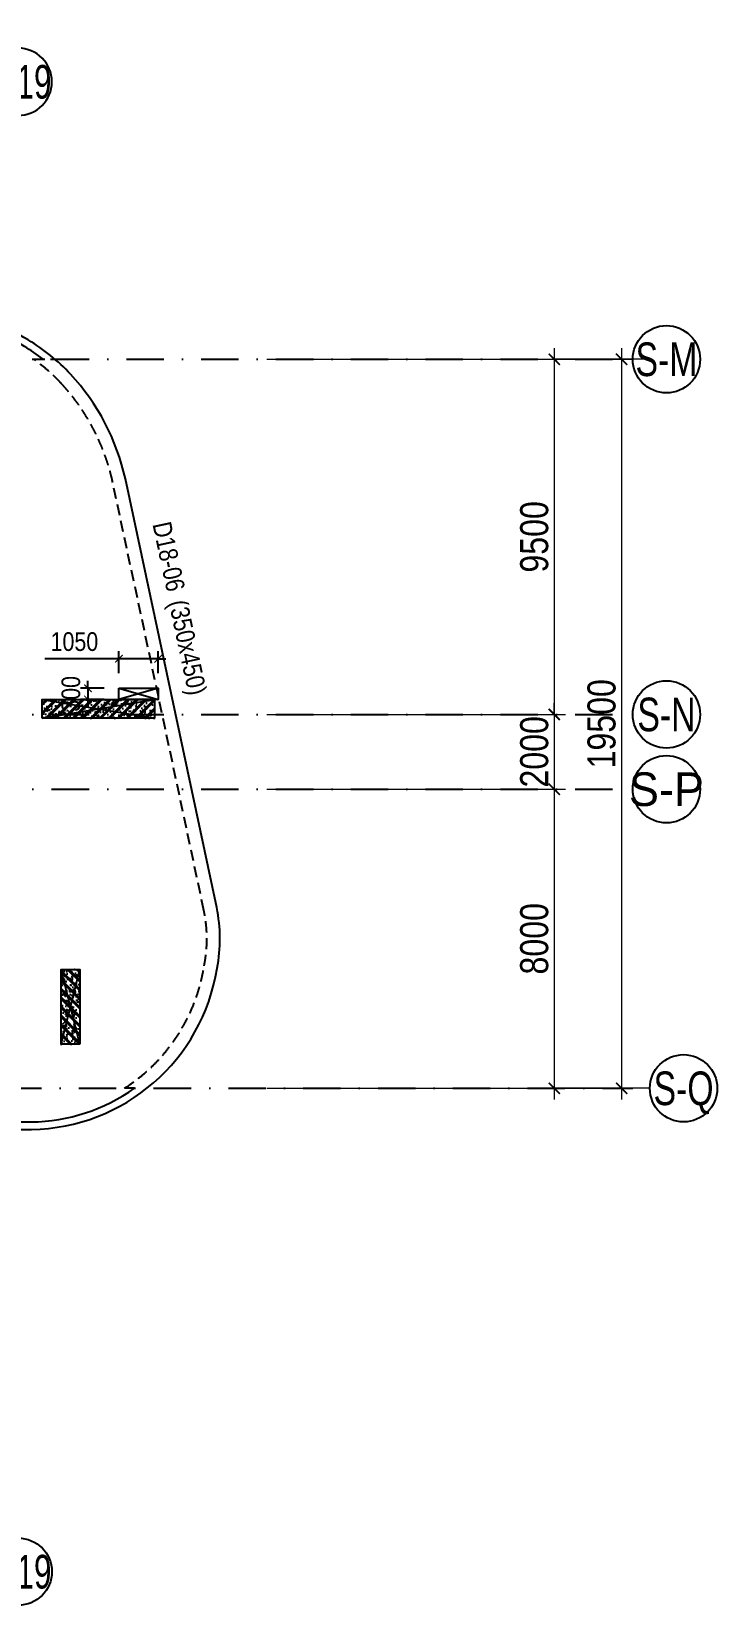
# Model space of a CAD drawing. Header units: millimetres. Extents: x -159515 to 1327256, y -225156 to 138737.
# Drawn here: x 136239 to 154587, y -198351 to -156248 of the extents above; entities that cross this region are included whole.
import ezdxf
from ezdxf.enums import TextEntityAlignment as Align

# ---------------------------------------------------------------- set-up
doc = ezdxf.new("R2010")
doc.units = ezdxf.units.MM
doc.header["$MEASUREMENT"] = 0
doc.linetypes.add('DASHDOT', pattern=[1, 0.5, -0.25, 0, -0.25])
doc.linetypes.add('DASHED', pattern=[4.5, 3, -1.5])
for name, color, linetype in [('AUDIT_I_220807103235-17', 50, 'Continuous'), ('ccu11-Khuat', 9, 'DASHED'), ('ccu11-Manh', 8, 'Continuous'), ('ccu11-Thay', 7, 'Continuous'), ('ccu12-Text', 31, 'Continuous'), ('KC2-DIM', 251, 'Continuous'), ('KT-Dim', 8, 'Continuous'), ('KT-Luoi truc South Tower', 8, 'DASHDOT'), ('Xref_ST_MBDV Cot vach 30.7.2022|Xref_ST_MBDV Cot vach 30.7.2022|Xref_ST_MBDV Cot vach 30.7.2022|Xref_ST_MBDV Cot vach 30.7.2022|A-GRID-SYM', 50, 'Continuous'), ('Xref_ST_MBDV Cot vach 30.7.2022|Xref_ST_MBDV Cot vach 30.7.2022|Xref_ST_MBDV Cot vach 30.7.2022|Xref_ST_MBDV Cot vach 30.7.2022|KC-Betong', 6, 'Continuous')]:
    doc.layers.add(name, color=color, linetype=linetype)
doc.layers.add('ccu12-Tencaukien', color=9, linetype='Continuous', lineweight=15)
doc.layers.add('KT-Kich thuoc', color=159, linetype='Continuous', lineweight=18)
doc.styles.add('Arial Narrow', font='ARIALN.TTF')
doc.styles.add('HBA-Text', font='GOTHIC.TTF')
doc.dimstyles.new('ccu12-200', dxfattribs={"dimscale": 200, "dimtxt": 2.5, "dimasz": 1, "dimexe": 1, "dimexo": 2, "dimgap": 1, "dimtad": 1, "dimdec": 0, "dimrnd": 5, "dimdsep": 46, "dimtxsty": 'Arial Narrow', "dimblk": 'ARCHTICK', "dimcen": -1, "dimdle": 1, "dimclrd": 256, "dimclre": 256, "dimclrt": 3, "dimadec": 0, "dimazin": 2, "dimtfac": 0.1, "dimtdec": 0, "dimtmove": 0, "dimatfit": 1, "dimldrblk": 'ARCHTICK', "dimfxl": 1, "dimtvp": 0.833333, "dimtolj": 1, "dimtzin": 12, "dimarcsym": 0})
doc.dimstyles.new('CCU_1-300', dxfattribs={"dimscale": 300, "dimtxt": 2.5, "dimasz": 1, "dimexe": 1, "dimexo": 2, "dimgap": 0.5, "dimtad": 1, "dimdec": 0, "dimdsep": 46, "dimtxsty": 'Arial Narrow', "dimblk": 'ARCHTICK', "dimcen": -1, "dimdle": 1, "dimclrd": 256, "dimclre": 256, "dimclrt": 3, "dimadec": 0, "dimazin": 2, "dimtfac": 0.1, "dimtdec": 0, "dimtix": 1, "dimtmove": 2, "dimatfit": 1, "dimfxl": 1, "dimtvp": 0.833333, "dimtolj": 1, "dimtzin": 12, "dimarcsym": 0})

# ---------------------------------------------------------------- blocks, each defined once
blk = doc.blocks.new('_ArchTick')
at = {"color": 0, "const_width": 0.15}
blk.add_lwpolyline([(-0.5, -0.5), (0.5, 0.5)], dxfattribs=at)
blk = doc.blocks.new('*D428')
at = {"layer": 'Defpoints', "color": 0, "transparency": 16777216}
for p in [(-265, 27070), (-265, 7570), (9819, 7570)]:
    blk.add_point(p, dxfattribs=at)
at = {"layer": 'KT-Kich thuoc', "lineweight": -2, "transparency": 16777216}
for p, q in [((9819, 27370), (9819, 7270)), ((335, 27070), (10119, 27070)), ((335, 7570), (10119, 7570))]:
    blk.add_line(p, q, dxfattribs=at)
at = {"layer": 'KT-Kich thuoc', "lineweight": -2, "transparency": 16777216, "xscale": 300, "yscale": 300, "zscale": 300}
for p, rotation in [((9819, 27070), 90), ((9819, 7570), 270)]:
    blk.add_blockref('_ArchTick', p, dxfattribs=dict(at, rotation=rotation))
at = {"layer": 'KT-Kich thuoc', "color": 3, "transparency": 16777216, "insert": (9286, 17320), "char_height": 750, "attachment_point": 5, "rotation": 90, "style": 'Arial Narrow'}
blk.add_mtext('\\A1;19500', dxfattribs=at)
blk = doc.blocks.new('*D417')
at = {"layer": 'Defpoints', "color": 0, "transparency": 16777216}
for p in [(-265, 15570), (-265, 7570), (8019, 7570)]:
    blk.add_point(p, dxfattribs=at)
at = {"layer": 'KT-Kich thuoc', "lineweight": -2, "transparency": 16777216}
for p, q in [((8019, 15870), (8019, 7270)), ((335, 15570), (8319, 15570)), ((335, 7570), (8319, 7570))]:
    blk.add_line(p, q, dxfattribs=at)
at = {"layer": 'KT-Kich thuoc', "lineweight": -2, "transparency": 16777216, "xscale": 300, "yscale": 300, "zscale": 300}
for p, rotation in [((8019, 15570), 90), ((8019, 7570), 270)]:
    blk.add_blockref('_ArchTick', p, dxfattribs=dict(at, rotation=rotation))
at = {"layer": 'KT-Kich thuoc', "color": 3, "transparency": 16777216, "insert": (7486, 11570), "char_height": 750, "attachment_point": 5, "rotation": 90, "style": 'Arial Narrow'}
blk.add_mtext('\\A1;8000', dxfattribs=at)
blk = doc.blocks.new('GRID-SYM-flat-83')
at = {"layer": 'Xref_ST_MBDV Cot vach 30.7.2022|Xref_ST_MBDV Cot vach 30.7.2022|Xref_ST_MBDV Cot vach 30.7.2022|Xref_ST_MBDV Cot vach 30.7.2022|A-GRID-SYM'}
blk.add_ellipse((0, 0, 0), major_axis=(-900, 5), ratio=1, dxfattribs=at)
at = {"layer": 'Xref_ST_MBDV Cot vach 30.7.2022|Xref_ST_MBDV Cot vach 30.7.2022|Xref_ST_MBDV Cot vach 30.7.2022|Xref_ST_MBDV Cot vach 30.7.2022|A-GRID-SYM', "style": 'HBA-Text'}
blk.add_attdef('GRID', text='', height=900, rotation=359.6303, dxfattribs=at).set_placement((0, 0, 0), align=Align.MIDDLE_CENTER)
blk = doc.blocks.new('GRID-SYM-flat-84')
at = {"layer": 'Xref_ST_MBDV Cot vach 30.7.2022|Xref_ST_MBDV Cot vach 30.7.2022|Xref_ST_MBDV Cot vach 30.7.2022|Xref_ST_MBDV Cot vach 30.7.2022|A-GRID-SYM'}
blk.add_ellipse((0, 0, 0), major_axis=(-900, 5), ratio=1, dxfattribs=at)
at = {"layer": 'Xref_ST_MBDV Cot vach 30.7.2022|Xref_ST_MBDV Cot vach 30.7.2022|Xref_ST_MBDV Cot vach 30.7.2022|Xref_ST_MBDV Cot vach 30.7.2022|A-GRID-SYM', "style": 'HBA-Text'}
blk.add_attdef('GRID', text='', height=900, rotation=359.6303, dxfattribs=at).set_placement((0, 0, 0), align=Align.MIDDLE_CENTER)
blk = doc.blocks.new('GRID-SYM-flat-85')
at = {"layer": 'Xref_ST_MBDV Cot vach 30.7.2022|Xref_ST_MBDV Cot vach 30.7.2022|Xref_ST_MBDV Cot vach 30.7.2022|Xref_ST_MBDV Cot vach 30.7.2022|A-GRID-SYM'}
blk.add_ellipse((0, 0, 0), major_axis=(-900, 5), ratio=1, dxfattribs=at)
at = {"layer": 'Xref_ST_MBDV Cot vach 30.7.2022|Xref_ST_MBDV Cot vach 30.7.2022|Xref_ST_MBDV Cot vach 30.7.2022|Xref_ST_MBDV Cot vach 30.7.2022|A-GRID-SYM', "style": 'HBA-Text'}
blk.add_attdef('GRID', text='', height=900, rotation=359.6303, dxfattribs=at).set_placement((0, 0, 0), align=Align.MIDDLE_CENTER)
blk = doc.blocks.new('GRID-SYM-flat-86')
at = {"layer": 'Xref_ST_MBDV Cot vach 30.7.2022|Xref_ST_MBDV Cot vach 30.7.2022|Xref_ST_MBDV Cot vach 30.7.2022|Xref_ST_MBDV Cot vach 30.7.2022|A-GRID-SYM'}
blk.add_ellipse((0, 0, 0), major_axis=(-900, 5), ratio=1, dxfattribs=at)
at = {"layer": 'Xref_ST_MBDV Cot vach 30.7.2022|Xref_ST_MBDV Cot vach 30.7.2022|Xref_ST_MBDV Cot vach 30.7.2022|Xref_ST_MBDV Cot vach 30.7.2022|A-GRID-SYM', "style": 'HBA-Text'}
blk.add_attdef('GRID', text='', height=900, rotation=359.6303, dxfattribs=at).set_placement((0, 0, 0), align=Align.MIDDLE_CENTER)
blk = doc.blocks.new('GRID-SYM-flat-73')
at = {"layer": 'Xref_ST_MBDV Cot vach 30.7.2022|Xref_ST_MBDV Cot vach 30.7.2022|Xref_ST_MBDV Cot vach 30.7.2022|Xref_ST_MBDV Cot vach 30.7.2022|A-GRID-SYM'}
blk.add_circle((0, 0, 0), 900, dxfattribs=at)
at = {"layer": 'Xref_ST_MBDV Cot vach 30.7.2022|Xref_ST_MBDV Cot vach 30.7.2022|Xref_ST_MBDV Cot vach 30.7.2022|Xref_ST_MBDV Cot vach 30.7.2022|A-GRID-SYM', "style": 'HBA-Text'}
blk.add_attdef('GRID', text='', height=900, rotation=359.6303, dxfattribs=at).set_placement((0, 0, 0), align=Align.MIDDLE_CENTER)
blk = doc.blocks.new('*D418')
at = {"layer": 'Defpoints', "color": 0, "transparency": 16777216}
for p in [(-265, 27070), (-265, 17570), (8019, 17570)]:
    blk.add_point(p, dxfattribs=at)
at = {"layer": 'KT-Kich thuoc', "lineweight": -2, "transparency": 16777216}
for p, q in [((8019, 27370), (8019, 17270)), ((335, 27070), (8319, 27070)), ((335, 17570), (8319, 17570))]:
    blk.add_line(p, q, dxfattribs=at)
at = {"layer": 'KT-Kich thuoc', "lineweight": -2, "transparency": 16777216, "xscale": 300, "yscale": 300, "zscale": 300}
for p, rotation in [((8019, 27070), 90), ((8019, 17570), 270)]:
    blk.add_blockref('_ArchTick', p, dxfattribs=dict(at, rotation=rotation))
at = {"layer": 'KT-Kich thuoc', "color": 3, "transparency": 16777216, "insert": (7486, 22320), "char_height": 750, "attachment_point": 5, "rotation": 90, "style": 'Arial Narrow'}
blk.add_mtext('\\A1;9500', dxfattribs=at)
blk = doc.blocks.new('*D419')
at = {"layer": 'Defpoints', "color": 0, "transparency": 16777216}
for p in [(-265, 17570), (-265, 15570), (8019, 15570)]:
    blk.add_point(p, dxfattribs=at)
at = {"layer": 'KT-Kich thuoc', "lineweight": -2, "transparency": 16777216}
for p, q in [((8019, 17570), (8019, 17870)), ((335, 17570), (8319, 17570)), ((8019, 17570), (8019, 15570)), ((335, 15570), (8319, 15570)), ((8019, 15570), (8019, 15270))]:
    blk.add_line(p, q, dxfattribs=at)
at = {"layer": 'KT-Kich thuoc', "lineweight": -2, "transparency": 16777216, "xscale": 300, "yscale": 300, "zscale": 300}
for p, rotation in [((8019, 17570), 270), ((8019, 15570), 90)]:
    blk.add_blockref('_ArchTick', p, dxfattribs=dict(at, rotation=rotation))
at = {"layer": 'KT-Kich thuoc', "color": 3, "transparency": 16777216, "insert": (7486, 16570), "char_height": 750, "attachment_point": 5, "rotation": 90, "style": 'Arial Narrow'}
blk.add_mtext('\\A1;2000', dxfattribs=at)
blk = doc.blocks.new('*D804')
at = {"layer": 'Defpoints', "color": 0, "transparency": 16777216}
for p in [(138579, -173027), (138579, -173816), (139629, -173816)]:
    blk.add_point(p, dxfattribs=at)
at = {"layer": 'KC2-DIM', "lineweight": -2, "transparency": 16777216}
for p, q in [((138579, -173027), (136595, -173027)), ((138579, -173416), (138579, -172827)), ((139629, -173027), (138579, -173027)), ((139629, -173416), (139629, -172827)), ((139629, -173027), (139829, -173027))]:
    blk.add_line(p, q, dxfattribs=at)
at = {"layer": 'KC2-DIM', "lineweight": -2, "transparency": 16777216, "xscale": 200, "yscale": 200, "zscale": 200}
blk.add_blockref('_ArchTick', (138579, -173027), dxfattribs=at)
at = {"layer": 'KC2-DIM', "lineweight": -2, "transparency": 16777216, "xscale": 200, "yscale": 200, "zscale": 200, "rotation": 180}
blk.add_blockref('_ArchTick', (139629, -173027), dxfattribs=at)
at = {"layer": 'KC2-DIM', "color": 3, "transparency": 16777216, "insert": (137387, -172571), "char_height": 500, "attachment_point": 5, "style": 'Arial Narrow'}
blk.add_mtext('\\A1;1050', dxfattribs=at)
blk = doc.blocks.new('*D805')
at = {"layer": 'Defpoints', "color": 0, "transparency": 16777216}
for p in [(138579, -173816), (137750, -174116), (138579, -174116, 0)]:
    blk.add_point(p, dxfattribs=at)
at = {"layer": 'KC2-DIM', "lineweight": -2, "transparency": 16777216}
for p, q in [((138179, -173816), (137550, -173816)), ((137750, -173816), (137750, -173616)), ((137750, -173816), (137750, -174116)), ((138179, -174116), (137550, -174116)), ((137750, -174116), (137750, -174316))]:
    blk.add_line(p, q, dxfattribs=at)
at = {"layer": 'KC2-DIM', "lineweight": -2, "transparency": 16777216, "xscale": 200, "yscale": 200, "zscale": 200}
for p, rotation in [((137750, -173816), 270), ((137750, -174116), 90)]:
    blk.add_blockref('_ArchTick', p, dxfattribs=dict(at, rotation=rotation))
at = {"layer": 'KC2-DIM', "color": 3, "transparency": 16777216, "insert": (137295, -173966), "char_height": 500, "attachment_point": 5, "rotation": 90, "style": 'Arial Narrow'}
blk.add_mtext('\\A1;300', dxfattribs=at)
blk = doc.blocks.new('*U192')
at = {"layer": 'ccu12-Tencaukien', "color": 8, "ltscale": 10000}
blk.add_line((361, -155), (354, -155), dxfattribs=at)
at = {"layer": 'ccu12-Text', "color": 2, "style": 'Arial Narrow', "width": 0.8}
blk.add_attdef('SH', text='', height=300, dxfattribs=at).set_placement((276, 6), align=Align.BOTTOM_RIGHT)
at = {"layer": 'ccu12-Text', "color": 31, "style": 'Arial Narrow', "width": 0.8}
for tag, p in [('(', (508, -75)), ('KT', (633, -75)), (')', (963, -75))]:
    blk.add_attdef(tag, text='', height=250, dxfattribs=at).set_placement(p, align=Align.BOTTOM_LEFT)
blk = doc.blocks.new('*U950')
h = blk.add_hatch()
h.set_pattern_fill('VATLIEU04', color=250, scale=40, style=0, pattern_type=2)
h.set_pattern_definition([(50, (-450, 3050), (286.904, -25.101), [30, -330]), (355, (-450, 3050), (-55.5, 300.877), [24, -264]), (100.451, (-426.1, 3047.9), (231.404, 275.776), [25.496, -280.457]), (46.184, (-450, 3130), (426.896, -66.208), [45, -495]), (96.636, (-414.43, 3124.5), (373.865, 389.647), [38.244, -420.685]), (351.184, (-450, 3130), (373.865, 389.65), [36, -396]), (21, (-410, 3110), (238.763, -161.048), [30, -330]), (326, (-410, 3110), (97.326, 290.06), [24, -264]), (71.451, (-390.1, 3096.58), (336.09, 129.012), [25.496, -280.457]), (37.5, (-450, 3050), (4.864, 133.1575), [0, -260.8, 0, -268, 0, -265]), (7.5, (-450, 3050), (105.228, 157.7647), [0, -152.8, 0, -254.8, 0, -101]), (327.5, (-539.2, 3050), (213.529, -9.022), [0, -100, 0, -312, 0, -414]), (317.5, (-579.2, 3050), (233.274, 40.042), [0, -130, 0, -207.2, 0, -294]), (45, (-450, 3050), (-120.208, 120.208), []), (45, (-450, 3099), (-120.208, 120.208), [])])
h.paths.add_polyline_path([(-475, -475), (25, -475), (25, 2525), (-475, 2525)])
at = {"color": 6, "ltscale": 0.25}
blk.add_lwpolyline([(-475, -475), (25, -475), (25, 2525), (-475, 2525)], close=True, dxfattribs=at)
at = {"layer": 'Defpoints', "linetype": 'ByBlock', "ltscale": 30}
for p, q in [((25, -475), (-475, 2525)), ((-475, -475), (25, 2525))]:
    blk.add_line(p, q, dxfattribs=at)
blk = doc.blocks.new('*U48')
h = blk.add_hatch()
h.set_pattern_fill('VATLIEU04', color=250, scale=40, style=0, pattern_type=2)
h.set_pattern_definition([(50, (-450, 2050), (286.904, -25.1), [30, -330]), (355, (-450, 2050), (-55.5, 300.877), [24, -264]), (100.451, (-426.1, 2047.9), (231.404, 275.776), [25.496, -280.457]), (46.184, (-450, 2130), (426.896, -66.208), [45, -495]), (96.636, (-414.43, 2124.5), (373.865, 389.65), [38.244, -420.685]), (351.184, (-450, 2130), (373.865, 389.65), [36, -396]), (21, (-410, 2110), (238.763, -161.048), [30, -330]), (326, (-410, 2110), (97.326, 290.06), [24, -264]), (71.451, (-390.1, 2096.58), (336.09, 129.012), [25.496, -280.457]), (37.5, (-450, 2050), (4.864, 133.1575), [0, -260.8, 0, -268, 0, -265]), (7.5, (-450, 2050), (105.228, 157.765), [0, -152.8, 0, -254.8, 0, -101]), (327.5, (-539.2, 2050), (213.529, -9.022), [0, -100, 0, -312, 0, -414]), (317.5, (-579.2, 2050), (233.274, 40.042), [0, -130, 0, -207.2, 0, -294]), (45, (-450, 2050), (-120.208, 120.208), []), (45, (-450, 2099), (-120.208, 120.208), [])])
h.paths.add_polyline_path([(-475, -475), (25, -475), (25, 1525), (-475, 1525)])
at = {"color": 6, "ltscale": 0.25}
blk.add_lwpolyline([(-475, -475), (25, -475), (25, 1525), (-475, 1525)], close=True, dxfattribs=at)
at = {"layer": 'Defpoints', "linetype": 'ByBlock', "ltscale": 30}
for p, q in [((25, -475), (-475, 1525)), ((-475, -475), (25, 1525))]:
    blk.add_line(p, q, dxfattribs=at)
blk = doc.blocks.new('MBC-T8')
at = {"layer": 'Xref_ST_MBDV Cot vach 30.7.2022|Xref_ST_MBDV Cot vach 30.7.2022|Xref_ST_MBDV Cot vach 30.7.2022|Xref_ST_MBDV Cot vach 30.7.2022|KC-Betong', "linetype": 'ByBlock', "xscale": -1, "rotation": 270}
blk.add_blockref('*U950', (19775, 475, 0), dxfattribs=at)
at = {"layer": 'Xref_ST_MBDV Cot vach 30.7.2022|Xref_ST_MBDV Cot vach 30.7.2022|Xref_ST_MBDV Cot vach 30.7.2022|Xref_ST_MBDV Cot vach 30.7.2022|KC-Betong', "linetype": 'ByBlock', "xscale": -1}
blk.add_blockref('*U48', (19825, -8245), dxfattribs=at)
blk = doc.blocks.new('MBCV-T8')
blk.add_blockref('MBC-T8', (30901, -15834, 0))
blk = doc.blocks.new('Asix South Tower')
at = {"layer": 'KT-Kich thuoc'}
for p, q in [((10576.4, 27070.4), (8018.8, 27070.4)), ((10576.4, 7570.4), (8018.8, 7570.4))]:
    blk.add_line(p, q, dxfattribs=at)
at = {"layer": 'KT-Luoi truc South Tower', "ltscale": 2000}
for p, q in [((-49426.2, 27070.4), (10118.8, 27070.4)), ((-49426.2, 17570.4), (10118.8, 17570.4)), ((-49426.2, 15570.4), (10118.8, 15570.4)), ((-52698.1, 7570.4), (10118.8, 7570.4))]:
    blk.add_line(p, q, dxfattribs=at)
at = {"layer": 'KT-Dim'}
ref = blk.add_blockref('GRID-SYM-flat-73', (-6317.9, 34491.9, 0), dxfattribs=dict(at, xscale=-1, rotation=179.6748020054017))
ref.add_attrib('GRID', 'S-19', dxfattribs={"layer": 'AUDIT_I_220807103235-17', "height": 900, "style": 'HBA-Text', "width": 0.7}).set_placement((-6317.9, 34491.9, 0), align=Align.MIDDLE_CENTER)
ref = blk.add_blockref('GRID-SYM-flat-83', (11018.8, 27070, 0), dxfattribs=dict(at, rotation=0.325197994598278))
ref.add_attrib('GRID', 'S-M', dxfattribs={"layer": 'AUDIT_I_220807103235-17', "height": 900, "style": 'HBA-Text', "width": 0.75}).set_placement((11018.8, 27070, 0), align=Align.MIDDLE_CENTER)
ref = blk.add_blockref('GRID-SYM-flat-84', (11018.8, 17570.1, 0), dxfattribs=dict(at, rotation=0.325197994598278))
ref.add_attrib('GRID', 'S-N', dxfattribs={"layer": 'AUDIT_I_220807103235-17', "height": 900, "style": 'HBA-Text', "width": 0.75}).set_placement((11018.8, 17570.1, 0), align=Align.MIDDLE_CENTER)
ref = blk.add_blockref('GRID-SYM-flat-85', (11018.8, 15570.1, 0), dxfattribs=dict(at, rotation=0.325197994598278))
ref.add_attrib('GRID', 'S-P', dxfattribs={"layer": 'AUDIT_I_220807103235-17', "height": 900, "rotation": 359.95545, "style": 'HBA-Text'}).set_placement((11018.8, 15570.1, 0), align=Align.MIDDLE_CENTER)
ref = blk.add_blockref('GRID-SYM-flat-86', (11476.4, 7570.1, 0), dxfattribs=dict(at, rotation=0.325197994598278))
ref.add_attrib('GRID', 'S-Q', dxfattribs={"layer": 'AUDIT_I_220807103235-17', "height": 900, "style": 'HBA-Text', "width": 0.75}).set_placement((11476.4, 7570.1, 0), align=Align.MIDDLE_CENTER)
ref = blk.add_blockref('GRID-SYM-flat-73', (-6317.9, -5359.1, 0), dxfattribs=dict(at, rotation=0.325197994598278))
ref.add_attrib('GRID', 'S-19', dxfattribs={"layer": 'AUDIT_I_220807103235-17', "height": 900, "style": 'HBA-Text', "width": 0.7}).set_placement((-6317.9, -5359.1, 0), align=Align.MIDDLE_CENTER)
at = {"layer": 'KT-Kich thuoc'}
for base, p1, p2, picture, middle in [((9818.8, 7570.4), (-265.4, 27070.4), (-265.4, 7570.4), '*D428', (9285.9, 17320.4)), ((8018.8, 17570.4), (-265.4, 27070.4), (-265.4, 17570.4), '*D418', (7485.9, 22320.4)), ((8018.8, 15570.4), (-265.4, 17570.4), (-265.4, 15570.4), '*D419', (7485.9, 16570.4)), ((8018.8, 7570.4), (-265.4, 15570.4), (-265.4, 7570.4), '*D417', (7485.9, 11570.4))]:
    dim = blk.add_linear_dim(base=base, p1=p1, p2=p2, angle=90, dimstyle='CCU_1-300', dxfattribs=at)
    dim.commit()
    dim.dimension.update_dxf_attribs({"geometry": picture, "text_midpoint": middle})

msp = doc.modelspace()

# ---------------------------------------------------------------- linework, layer by layer
for points in [[(72843.9, -147071.8), (72843, -147072.1), (70254.3, -139708.4, 0.3383369), (66380.9, -138172.2), (36945.1, -148327.3, 0.4594567), (34905, -153476.7), (43673.7, -167803.1, 0.2796886), (48639.9, -168834.4), (71357.3, -160996.7, 0.2042795), (71423.6, -160875.6), (71647.4, -159845.8, -0.2754116), (72375.3, -159045.2), (76787.7, -157527.4, -0.4141945), (77948.7, -158091.9), (86278, -182182.6, 0.3197537), (91098, -185616.1), (136235.4, -185616.1, 0.3653099), (141201.3, -181305.4, 0.1024343), (141192.4, -179683.5), (138751.2, -168212.8, 0.1326112), (137284.9, -165414.2, 0.0664995), (136153.7, -164499.8, 0.1376153), (134073.1, -163916.1), (108429.4, -163916.1)], [(45628.1, -168708.1, 0.1611947), (48573.9, -168645.7), (71229, -160829.4), (71451.7, -159804.6, -0.2743066), (72313.5, -158855), (76722.5, -157338.3, -0.4141534), (78137.8, -158026.5), (86467, -182117.3, 0.3197537), (91098, -185416.1), (136233.9, -185416.1, 0.1514666), (138993.5, -184515.9, 0.1514666)], [(45628.1, -168708.1, 0.1611947), (48573.9, -168645.7), (71229, -160829.4), (71451.7, -159804.6, -0.2743066), (72313.5, -158855), (76722.5, -157338.3, -0.4141534), (78137.8, -158026.5), (86467, -182117.3, 0.3197537), (91098, -185416.1), (136233.9, -185416.1, 0.1514666), (138993.5, -184515.9)], [(136549.6, -165015.9, 0.0287244), (136049.7, -164670.6, 0.1376153), (134073.1, -164116.1), (108429.4, -164116.1)]]:
    msp.add_lwpolyline(points, format="xyb")
at = {"layer": 'ccu11-Khuat', "ltscale": 100}
msp.add_lwpolyline([(138993.5, -184515.9), (138725.1, -184515.9, 0.2150068), (140856.7, -181243.7, 0.1029551), (140850, -179756.3), (138409.2, -168287.3, 0.1324476), (137029.3, -165653.4, 0.0472175), (136299.4, -165015.9), (136865.8, -165015.9)], format="xyb", dxfattribs=at)
at = {"layer": 'ccu11-Manh'}
for p, q in [((138579.3, -173815.7), (139629.3, -174115.9)), ((139629.3, -173815.7), (138579.3, -174115.7))]:
    msp.add_line(p, q, dxfattribs=at)
at = {"layer": 'ccu11-Thay'}
msp.add_lwpolyline([(138579.3, -173815.7), (139629.3, -173815.7), (139629.3, -174115.9), (138579.3, -174115.7), (138579.3, -173815.7)], dxfattribs=at)

# ---------------------------------------------------------------- block references
msp.add_blockref('MBCV-T8', (86328.4, -158782.3, 0))
at = {"layer": 'ccu12-Tencaukien', "extrusion": (-8.67117e-07, -6.3318e-07, 1)}
ref = msp.add_blockref('*U192', (139603.3, -171552, 0), dxfattribs=dict(at, xscale=1.815893337873055, yscale=1.815893337873055, zscale=1.815893337873055, rotation=261.5513052494432))
ref.add_attrib('KT', '(350x450)', dxfattribs={"color": 31, "extrusion": (-8.67117e-07, -6.3318e-07, 1), "height": 500, "rotation": 282.01437, "style": 'Arial Narrow'}).set_placement((139761.7, -171544.8, 0), align=Align.BOTTOM_LEFT)
ref.add_attrib('SH', 'D18-06', dxfattribs={"color": 2, "extrusion": (-8.67117e-07, -6.3318e-07, 1), "height": 500, "rotation": 282.01437, "style": 'Arial Narrow'}).set_placement((139717.3, -171293.6, 0), align=Align.BOTTOM_RIGHT)
at = {"layer": 'KT-Kich thuoc'}
msp.add_blockref('Asix South Tower', (142202.4, -192086.3), dxfattribs=at)

# ---------------------------------------------------------------- dimensions: what is measured, and where the dimension line sits
at = {"layer": 'KC2-DIM'}
dim = msp.add_linear_dim(base=(138579.3, -173026.6), p1=(139629.3, -173815.7), p2=(138579.3, -173815.7), dimstyle='ccu12-200', override={"dimzin": 0}, dxfattribs=at)
dim.commit()
dim.dimension.update_dxf_attribs({"geometry": '*D804', "text_midpoint": (137387.1, -172571.3)})
dim = msp.add_linear_dim(base=(137750.2, -174115.9), p1=(138579.3, -173815.7), p2=(138579.3, -174115.9, 0), angle=90, dimstyle='ccu12-200', override={"dimzin": 0}, dxfattribs=at)
dim.commit()
dim.dimension.update_dxf_attribs({"geometry": '*D805', "text_midpoint": (137750.2, -173965.8), "dimtype": 160})

doc.saveas('drawing.dxf')
